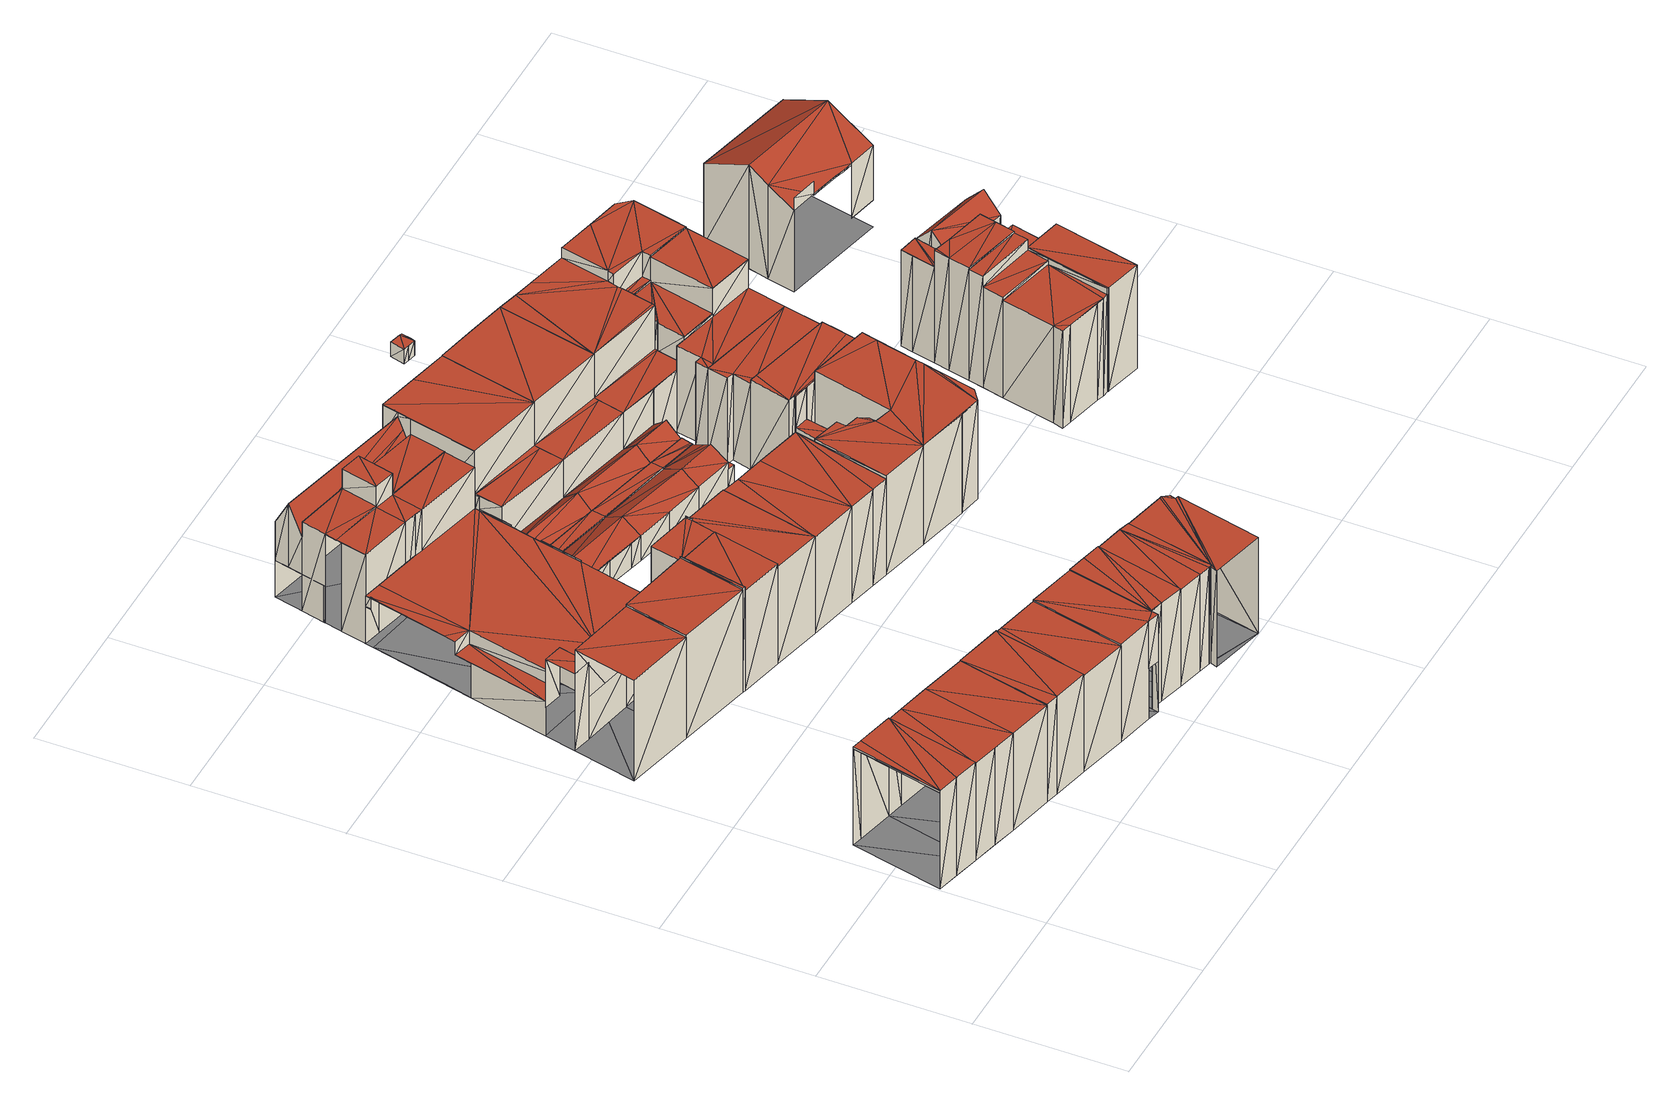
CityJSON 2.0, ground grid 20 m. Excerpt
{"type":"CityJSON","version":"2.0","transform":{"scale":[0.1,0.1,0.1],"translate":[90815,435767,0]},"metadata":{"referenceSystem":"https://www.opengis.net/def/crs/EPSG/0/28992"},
"CityObjects":{
"building1":{"type":"Building","attributes":{"TerrainHeight":0.6,"bron_tex":"UltraCAM-X 10cm juni 2008","voll_tex":"complete","bron_geo":"Lidar 15-30 punten - nov. 2008","status":"1"},"geometry":[{"type":"MultiSurface","lod":"2","boundaries":[[[0,1,2]],[[3,4,5]],[[5,0,2]],[[2,3,5]],[[6,7,8]],[[8,9,6]],[[10,11,2]],[[2,1,10]],[[12,8,1]],[[1,0,12]],[[9,12,0]],[[0,5,9]],[[13,14,5]],[[5,4,13]],[[15,6,4]],[[4,3,15]],[[7,15,3]],[[3,2,7]]],"semantics":{"surfaces":[{"type":"RoofSurface"},{"type":"GroundSurface"},{"type":"WallSurface"}],"values":[0,0,0,0,1,1,2,2,2,2,2,2,2,2,2,2,2,2]}}]},
"building2":{"type":"Building","attributes":{"TerrainHeight":0.77,"bron_tex":"UltraCAM-X 10cm juni 2008","voll_tex":"complete","bron_geo":"Lidar 15-30 punten - nov. 2008","status":"1"},"geometry":[{"type":"MultiSurface","lod":"2","boundaries":[[[16,14,13]],[[13,17,18]],[[16,13,18]],[[16,18,19]],[[20,6,9]],[[9,21,20]],[[22,9,14]],[[14,16,22]],[[21,22,16]],[[16,19,21]],[[23,20,18]],[[18,17,23]],[[6,23,17]],[[17,13,6]]],"semantics":{"surfaces":[{"type":"RoofSurface"},{"type":"GroundSurface"},{"type":"WallSurface"}],"values":[0,0,0,0,1,1,2,2,2,2,2,2,2,2]}}]},
"building3":{"type":"Building","attributes":{"TerrainHeight":0.75,"bron_tex":"UltraCAM-X 10cm juni 2008","voll_tex":"complete","bron_geo":"Lidar 15-30 punten - nov. 2008","status":"1"},"geometry":[{"type":"MultiSurface","lod":"2","boundaries":[[[19,18,24]],[[24,25,19]],[[26,20,21]],[[21,27,26]],[[27,21,19]],[[19,25,27]],[[20,26,24]],[[24,18,20]]],"semantics":{"surfaces":[{"type":"RoofSurface"},{"type":"GroundSurface"},{"type":"WallSurface"}],"values":[0,0,1,1,2,2,2,2]}}]},
"building4":{"type":"Building","attributes":{"TerrainHeight":1.2,"bron_tex":"UltraCAM-X 10cm juni 2008","voll_tex":"complete","bron_geo":"Lidar 15-30 punten - nov. 2008","status":"1"},"geometry":[{"type":"MultiSurface","lod":"2","boundaries":[[[28,29,30]],[[31,32,33]],[[33,34,31]],[[35,36,37]],[[37,38,35]],[[39,40,41]],[[41,42,43]],[[39,41,43]],[[44,45,46]],[[46,47,44]],[[30,29,37]],[[37,36,30]],[[41,40,36]],[[36,35,41]],[[48,49,35]],[[35,38,48]],[[28,30,40]],[[40,39,28]],[[49,50,42]],[[42,41,49]],[[50,48,33]],[[33,32,50]],[[46,45,31]],[[31,34,46]]],"semantics":{"surfaces":[{"type":"RoofSurface"},{"type":"GroundSurface"},{"type":"WallSurface"}],"values":[0,0,0,0,0,0,0,0,1,1,2,2,2,2,2,2,2,2,2,2,2,2,2,2]}}]},
"building5":{"type":"Building","attributes":{"TerrainHeight":0.63,"bron_tex":"UltraCAM-X 10cm juni 2008","voll_tex":"complete","bron_geo":"Lidar 15-30 punten - nov. 2008","status":"1"},"geometry":[{"type":"MultiSurface","lod":"2","boundaries":[[[51,52,53]],[[53,54,55]],[[55,51,53]],[[56,26,27]],[[27,57,56]],[[25,24,52]],[[52,51,25]],[[57,27,51]],[[51,55,57]],[[58,59,55]],[[55,54,58]],[[60,56,54]],[[54,53,60]],[[26,60,53]],[[53,52,26]]],"semantics":{"surfaces":[{"type":"RoofSurface"},{"type":"GroundSurface"},{"type":"WallSurface"}],"values":[0,0,0,1,1,2,2,2,2,2,2,2,2,2,2]}}]},
"building6":{"type":"Building","attributes":{"TerrainHeight":0.86,"bron_tex":"UltraCAM-X 10cm juni 2008","voll_tex":"complete","bron_geo":"Lidar 15-30 punten - nov. 2008","status":"1"},"geometry":[{"type":"MultiSurface","lod":"2","boundaries":[[[61,59,58]],[[61,58,62]],[[61,62,63]],[[64,56,57]],[[57,65,64]],[[66,57,59]],[[59,61,66]],[[65,66,61]],[[61,63,65]],[[56,64,62]],[[62,58,56]]],"semantics":{"surfaces":[{"type":"RoofSurface"},{"type":"GroundSurface"},{"type":"WallSurface"}],"values":[0,0,0,1,1,2,2,2,2,2,2]}}]},
"building7":{"type":"Building","attributes":{"TerrainHeight":0.9,"bron_tex":"UltraCAM-X 10cm juni 2008","voll_tex":"complete","bron_geo":"Lidar 15-30 punten - nov. 2008","status":"1"},"geometry":[{"type":"MultiSurface","lod":"2","boundaries":[[[67,68,69]],[[69,70,67]],[[71,72,73]],[[73,74,71]],[[45,44,75]],[[75,76,45]],[[43,42,72]],[[72,71,43]],[[50,77,73]],[[73,72,50]],[[32,31,70]],[[70,69,32]],[[77,50,69]],[[69,68,77]],[[45,76,67]],[[67,70,45]]],"semantics":{"surfaces":[{"type":"RoofSurface"},{"type":"GroundSurface"},{"type":"WallSurface"}],"values":[0,0,0,0,1,1,2,2,2,2,2,2,2,2,2,2]}}]},
"building8":{"type":"Building","attributes":{"TerrainHeight":0.71,"bron_tex":"UltraCAM-X 10cm juni 2008","voll_tex":"complete","bron_geo":"Lidar 15-30 punten - nov. 2008","status":"1"},"geometry":[{"type":"MultiSurface","lod":"2","boundaries":[[[78,79,80]],[[80,81,82]],[[82,83,84]],[[84,78,80]],[[80,82,84]],[[85,64,65]],[[65,86,87]],[[87,88,89]],[[89,85,65]],[[65,87,89]],[[63,62,81]],[[81,80,63]],[[86,65,80]],[[80,79,86]],[[89,88,84]],[[84,83,89]],[[90,91,83]],[[83,82,90]],[[64,85,82]],[[82,81,64]]],"semantics":{"surfaces":[{"type":"RoofSurface"},{"type":"GroundSurface"},{"type":"WallSurface"}],"values":[0,0,0,0,0,1,1,1,1,1,2,2,2,2,2,2,2,2,2,2]}}]},
"building9":{"type":"Building","attributes":{"TerrainHeight":0.68,"bron_tex":"UltraCAM-X 10cm juni 2008","voll_tex":"complete","bron_geo":"Lidar 15-30 punten - nov. 2008","status":"1"},"geometry":[{"type":"MultiSurface","lod":"2","boundaries":[[[92,93,94]],[[94,95,92]],[[96,97,98]],[[98,99,96]],[[100,101,102]],[[102,103,104]],[[104,100,102]],[[105,106,107]],[[108,76,75]],[[75,109,108]],[[74,73,106]],[[106,105,74]],[[77,110,107]],[[107,106,77]],[[68,67,95]],[[95,94,68]],[[110,77,94]],[[94,93,110]],[[98,97,93]],[[93,92,98]],[[76,111,92]],[[92,95,76]],[[103,102,97]],[[97,96,103]],[[112,113,96]],[[96,99,112]],[[111,108,99]],[[99,98,111]],[[105,107,102]],[[102,101,105]],[[109,75,101]],[[101,100,109]],[[113,114,104]],[[104,103,113]]],"semantics":{"surfaces":[{"type":"RoofSurface"},{"type":"GroundSurface"},{"type":"WallSurface"}],"values":[0,0,0,0,0,0,0,0,1,1,2,2,2,2,2,2,2,2,2,2,2,2,2,2,2,2,2,2,2,2,2,2,2,2]}}]},
"building10":{"type":"Building","attributes":{"TerrainHeight":0.31,"bron_tex":"UltraCAM-X 10cm juni 2008","voll_tex":"complete","bron_geo":"Lidar 15-30 punten - nov. 2008","status":"1"},"geometry":[{"type":"MultiSurface","lod":"2","boundaries":[[[115,116,117]],[[117,118,119]],[[119,115,117]],[[120,121,122]],[[122,123,124]],[[124,125,126]],[[126,127,128]],[[128,129,130]],[[130,131,120]],[[122,124,126]],[[128,130,120]],[[120,122,126]],[[126,128,120]],[[132,133,134]],[[134,135,122]],[[122,123,136]],[[136,132,134]],[[134,122,136]],[[137,138,139]],[[140,141,142]],[[143,144,145]],[[145,146,143]],[[147,148,149]],[[149,150,151]],[[151,147,149]],[[150,152,153]],[[153,154,155]],[[155,150,153]],[[156,155,154]],[[154,157,156]],[[158,156,157]],[[157,159,158]],[[160,161,162]],[[162,163,160]],[[164,165,166]],[[166,167,168]],[[168,169,170]],[[170,164,166]],[[166,168,170]],[[171,172,165]],[[165,164,171]],[[173,174,175]],[[176,177,178]],[[178,179,75]],[[44,47,180]],[[180,181,182]],[[182,176,178]],[[178,75,44]],[[44,180,182]],[[182,178,44]],[[147,151,145]],[[145,144,147]],[[168,167,144]],[[144,143,168]],[[162,161,143]],[[143,146,162]],[[155,156,146]],[[146,145,155]],[[125,126,183]],[[183,184,125]],[[124,125,184]],[[184,185,124]],[[186,187,174]],[[174,173,186]],[[171,164,188]],[[188,175,171]],[[164,169,173]],[[173,188,164]],[[119,118,121]],[[121,122,119]],[[189,190,123]],[[123,191,189]],[[192,193,127]],[[127,128,192]],[[194,195,128]],[[128,129,194]],[[75,179,130]],[[130,131,75]],[[71,74,131]],[[131,120,71]],[[39,43,120]],[[120,121,39]],[[137,139,132]],[[132,136,137]],[[190,196,136]],[[136,123,190]],[[115,119,122]],[[122,135,115]],[[197,198,150]],[[150,149,197]],[[199,200,149]],[[149,148,199]],[[167,166,148]],[[148,147,167]],[[151,201,155]],[[202,196,153]],[[153,152,202]],[[196,203,154]],[[154,153,196]],[[203,189,204]],[[204,154,203]],[[191,205,157]],[[157,204,191]],[[187,206,158]],[[158,159,187]],[[205,124,159]],[[159,157,205]],[[169,168,161]],[[161,160,169]],[[206,186,160]],[[160,163,206]],[[156,158,163]],[[163,162,156]],[[207,208,139]],[[139,138,207]],[[196,209,138]],[[138,137,196]],[[210,199,142]],[[142,141,210]],[[133,132,211]],[[211,212,133]],[[213,192,214]],[[214,215,213]],[[180,47,117]],[[117,116,180]],[[29,28,118]],[[118,117,29]],[[216,142,166]],[[166,165,216]],[[140,216,165]],[[165,172,140]],[[177,176,172]],[[172,171,177]]],"semantics":{"surfaces":[{"type":"RoofSurface"},{"type":"GroundSurface"},{"type":"WallSurface"}],"values":[0,0,0,0,0,0,0,0,0,0,0,0,0,0,0,0,0,0,0,0,0,0,0,0,0,0,0,0,0,0,0,0,0,0,0,0,0,0,0,0,0,0,1,1,1,1,1,1,1,1,2,2,2,2,2,2,2,2,2,2,2,2,2,2,2,2,2,2,2,2,2,2,2,2,2,2,2,2,2,2,2,2,2,2,2,2,2,2,2,2,2,2,2,2,2,2,2,2,2,2,2,2,2,2,2,2,2,2,2,2,2,2,2,2,2,2,2,2,2,2,2,2,2,2,2,2,2,2,2,2,2,2,2]}}]},
"building11":{"type":"Building","attributes":{"TerrainHeight":0.57,"bron_tex":"UltraCAM-X 10cm juni 2008","voll_tex":"complete","bron_geo":"Lidar 15-30 punten - nov. 2008","status":"1"},"geometry":[{"type":"MultiSurface","lod":"2","boundaries":[[[217,218,219]],[[219,220,221]],[[221,222,223]],[[223,217,219]],[[219,221,223]],[[88,87,86]],[[86,224,225]],[[226,88,86]],[[86,225,226]],[[79,78,219]],[[219,218,79]],[[227,86,218]],[[218,217,227]],[[224,227,217]],[[217,223,224]],[[228,229,223]],[[223,222,228]],[[226,225,222]],[[222,221,226]],[[88,226,221]],[[221,220,88]],[[78,84,220]],[[220,219,78]]],"semantics":{"surfaces":[{"type":"RoofSurface"},{"type":"GroundSurface"},{"type":"WallSurface"}],"values":[0,0,0,0,0,1,1,1,1,2,2,2,2,2,2,2,2,2,2,2,2,2,2]}}]},
"building12":{"type":"Building","attributes":{"TerrainHeight":0.52,"bron_tex":"UltraCAM-X 10cm juni 2008","voll_tex":"complete","bron_geo":"Lidar 15-30 punten - nov. 2008","status":"1"},"geometry":[{"type":"MultiSurface","lod":"2","boundaries":[[[230,231,232]],[[232,233,234]],[[234,235,230]],[[230,232,234]],[[236,108,109]],[[109,237,236]],[[114,112,233]],[[233,238,114]],[[239,109,231]],[[231,230,239]],[[237,239,230]],[[230,235,237]],[[240,241,235]],[[235,234,240]],[[108,236,234]],[[234,233,108]],[[100,242,243]],[[243,244,100]],[[242,104,245]],[[245,243,242]],[[238,231,244]],[[244,245,238]]],"semantics":{"surfaces":[{"type":"RoofSurface"},{"type":"GroundSurface"},{"type":"WallSurface"}],"values":[0,0,0,0,1,1,2,2,2,2,2,2,2,2,2,2,2,2,2,2,2,2]}}]},
"building13":{"type":"Building","attributes":{"TerrainHeight":0.76,"bron_tex":"UltraCAM-X 10cm juni 2008","voll_tex":"complete","bron_geo":"Lidar 15-30 punten - nov. 2008","status":"1"},"geometry":[{"type":"MultiSurface","lod":"2","boundaries":[[[246,229,228]],[[247,248,249]],[[246,228,250]],[[247,249,251]],[[246,250,247]],[[246,247,251]],[[246,251,252]],[[253,225,224]],[[224,254,255]],[[255,256,257]],[[257,253,224]],[[224,255,257]],[[258,224,229]],[[229,246,258]],[[254,258,246]],[[246,252,254]],[[259,260,252]],[[252,251,259]],[[261,259,251]],[[251,249,261]],[[257,256,249]],[[249,248,257]],[[262,257,248]],[[248,247,262]],[[253,262,247]],[[247,250,253]],[[225,253,250]],[[250,228,225]]],"semantics":{"surfaces":[{"type":"RoofSurface"},{"type":"GroundSurface"},{"type":"WallSurface"}],"values":[0,0,0,0,0,0,0,1,1,1,1,1,2,2,2,2,2,2,2,2,2,2,2,2,2,2,2,2]}}]},
"building14":{"type":"Building","attributes":{"TerrainHeight":0.61,"bron_tex":"UltraCAM-X 10cm juni 2008","voll_tex":"complete","bron_geo":"Lidar 15-30 punten - nov. 2008","status":"1"},"geometry":[{"type":"MultiSurface","lod":"2","boundaries":[[[263,241,240]],[[263,240,264]],[[263,264,265]],[[266,236,237]],[[237,267,266]],[[268,237,241]],[[241,263,268]],[[267,268,263]],[[263,265,267]],[[236,266,264]],[[264,240,236]]],"semantics":{"surfaces":[{"type":"RoofSurface"},{"type":"GroundSurface"},{"type":"WallSurface"}],"values":[0,0,0,1,1,2,2,2,2,2,2]}}]},
"building15":{"type":"Building","attributes":{"TerrainHeight":0.9,"bron_tex":"UltraCAM-X 10cm juni 2008","voll_tex":"complete","bron_geo":"Lidar 15-30 punten - nov. 2008","status":"1"},"geometry":[{"type":"MultiSurface","lod":"2","boundaries":[[[269,260,259]],[[259,261,270]],[[270,271,272]],[[273,274,275]],[[275,269,259]],[[259,270,272]],[[273,275,259]],[[259,272,273]],[[255,254,276]],[[276,277,278]],[[279,280,281]],[[281,282,256]],[[255,276,278]],[[281,256,255]],[[255,278,279]],[[279,281,255]],[[256,282,270]],[[270,261,256]],[[276,254,260]],[[260,269,276]],[[277,276,269]],[[269,275,277]],[[278,277,275]],[[275,274,278]],[[279,278,274]],[[274,273,279]],[[280,279,273]],[[273,272,280]],[[281,280,272]],[[272,271,281]]],"semantics":{"surfaces":[{"type":"RoofSurface"},{"type":"GroundSurface"},{"type":"WallSurface"}],"values":[0,0,0,0,0,0,0,0,1,1,1,1,1,1,1,1,2,2,2,2,2,2,2,2,2,2,2,2,2,2]}}]},
"building16":{"type":"Building","attributes":{"TerrainHeight":0.16,"bron_tex":"UltraCAM-X 10cm juni 2008","voll_tex":"complete","bron_geo":"Lidar 15-30 punten - nov. 2008","status":"1"},"geometry":[{"type":"MultiSurface","lod":"2","boundaries":[[[283,284,285]],[[286,287,288]],[[289,290,291]],[[291,292,289]],[[292,291,293]],[[294,295,296]],[[296,292,293]],[[293,294,296]],[[297,298,299]],[[299,300,301]],[[301,297,299]],[[302,303,298]],[[298,297,302]],[[304,305,306]],[[306,307,308]],[[308,304,306]],[[309,310,311]],[[312,313,314]],[[314,315,309]],[[309,311,312]],[[312,314,309]],[[316,317,318]],[[318,319,320]],[[320,316,318]],[[179,178,177]],[[321,322,323]],[[324,325,326]],[[326,179,177]],[[177,321,323]],[[323,324,326]],[[326,177,323]],[[283,285,314]],[[314,313,283]],[[184,183,313]],[[313,312,184]],[[185,184,312]],[[312,311,185]],[[303,302,315]],[[315,314,303]],[[327,174,317]],[[317,328,327]],[[175,188,329]],[[329,316,175]],[[188,327,328]],[[328,329,188]],[[321,177,316]],[[316,320,321]],[[322,321,320]],[[320,319,322]],[[311,310,318]],[[318,317,311]],[[126,127,284]],[[284,283,126]],[[284,285,330]],[[330,193,284]],[[129,130,287]],[[287,286,129]],[[306,305,286]],[[286,288,306]],[[331,288,290]],[[290,291,331]],[[293,291,331]],[[331,287,293]],[[332,325,296]],[[296,295,332]],[[326,332,295]],[[295,294,326]],[[179,326,294]],[[294,293,179]],[[215,214,300]],[[300,299,215]],[[333,213,299]],[[299,298,333]],[[330,333,298]],[[298,303,330]],[[195,194,305]],[[305,304,195]],[[301,300,304]],[[304,308,301]],[[290,289,307]],[[307,306,290]]],"semantics":{"surfaces":[{"type":"RoofSurface"},{"type":"GroundSurface"},{"type":"WallSurface"}],"values":[0,0,0,0,0,0,0,0,0,0,0,0,0,0,0,0,0,0,0,0,0,0,0,0,1,1,1,1,1,1,1,2,2,2,2,2,2,2,2,2,2,2,2,2,2,2,2,2,2,2,2,2,2,2,2,2,2,2,2,2,2,2,2,2,2,2,2,2,2,2,2,2,2,2,2,2,2,2,2,2,2]}}]},
"building17":{"type":"Building","attributes":{"TerrainHeight":0.65,"bron_tex":"UltraCAM-X 10cm juni 2008","voll_tex":"complete","bron_geo":"Lidar 15-30 punten - nov. 2008","status":"1"},"geometry":[{"type":"MultiSurface","lod":"2","boundaries":[[[264,265,334]],[[334,335,336]],[[337,264,334]],[[334,336,337]],[[338,267,266]],[[266,339,340]],[[340,338,266]],[[338,267,265]],[[265,334,338]],[[340,338,334]],[[334,335,340]],[[341,339,336]],[[336,337,341]],[[266,341,337]],[[337,264,266]]],"semantics":{"surfaces":[{"type":"RoofSurface"},{"type":"GroundSurface"},{"type":"WallSurface"}],"values":[0,0,0,0,1,1,1,2,2,2,2,2,2,2,2]}}]},
"building18":{"type":"Building","attributes":{"TerrainHeight":0.13,"bron_tex":"UltraCAM-X 10cm juni 2008","voll_tex":"complete","bron_geo":"Lidar 15-30 punten - nov. 2008","status":"1"},"geometry":[{"type":"MultiSurface","lod":"2","boundaries":[[[342,343,289]],[[289,292,342]],[[344,342,292]],[[292,296,345]],[[345,344,292]],[[346,347,297]],[[297,301,346]],[[347,348,349]],[[349,297,347]],[[350,351,308]],[[308,307,350]],[[352,353,310]],[[310,309,315]],[[315,354,352]],[[352,310,315]],[[355,356,357]],[[357,358,359]],[[360,355,357]],[[357,359,360]],[[323,322,361]],[[361,362,363]],[[364,365,366]],[[366,325,324]],[[324,323,361]],[[361,363,364]],[[364,366,324]],[[324,361,364]],[[349,348,354]],[[354,315,349]],[[319,318,360]],[[360,359,319]],[[361,322,359]],[[359,358,361]],[[362,361,358]],[[358,357,362]],[[310,353,355]],[[355,360,310]],[[366,365,344]],[[344,345,366]],[[325,366,345]],[[345,296,325]],[[297,349,302]],[[346,301,308]],[[308,351,346]],[[289,343,350]],[[350,307,289]]],"semantics":{"surfaces":[{"type":"RoofSurface"},{"type":"GroundSurface"},{"type":"WallSurface"}],"values":[0,0,0,0,0,0,0,0,0,0,0,0,0,0,0,0,0,0,0,1,1,1,1,1,1,1,1,2,2,2,2,2,2,2,2,2,2,2,2,2,2,2,2,2,2,2]}}]},
"building19":{"type":"Building","attributes":{"TerrainHeight":0.22,"bron_tex":"UltraCAM-X 10cm juni 2008","voll_tex":"complete","bron_geo":"Lidar 15-30 punten - nov. 2008","status":"1"},"geometry":[{"type":"MultiSurface","lod":"2","boundaries":[[[367,368,369]],[[370,371,372]],[[372,373,374]],[[374,375,376]],[[377,378,379]],[[380,381,382]],[[383,384,385]],[[386,370,372]],[[372,374,376]],[[377,379,380]],[[380,382,387]],[[383,385,367]],[[386,372,376]],[[377,380,387]],[[383,367,369]],[[386,376,377]],[[386,377,387]],[[386,387,383]],[[386,383,369]],[[386,369,388]],[[389,390,391]],[[391,392,393]],[[393,394,395]],[[395,339,340]],[[340,396,397]],[[397,398,399]],[[400,401,402]],[[402,403,404]],[[404,389,391]],[[391,393,395]],[[395,340,397]],[[397,399,405]],[[400,402,404]],[[404,391,395]],[[395,397,405]],[[400,404,395]],[[395,405,400]],[[335,336,388]],[[388,369,335]],[[396,340,369]],[[369,368,396]],[[397,396,368]],[[368,367,397]],[[398,397,367]],[[367,385,398]],[[399,398,385]],[[385,384,399]],[[405,399,384]],[[384,383,405]],[[400,405,383]],[[383,387,400]],[[401,400,387]],[[387,382,401]],[[406,407,382]],[[382,381,406]],[[403,402,381]],[[381,380,403]],[[408,403,380]],[[380,379,408]],[[409,408,379]],[[379,378,409]],[[389,409,378]],[[378,377,389]],[[390,389,377]],[[377,376,390]],[[410,390,376]],[[376,375,410]],[[391,410,375]],[[375,374,391]],[[392,391,374]],[[374,373,392]],[[393,392,373]],[[373,372,393]],[[394,393,372]],[[372,371,394]],[[411,394,371]],[[371,370,411]],[[395,411,370]],[[370,386,395]],[[339,395,386]],[[386,388,339]]],"semantics":{"surfaces":[{"type":"RoofSurface"},{"type":"GroundSurface"},{"type":"WallSurface"}],"values":[0,0,0,0,0,0,0,0,0,0,0,0,0,0,0,0,0,0,0,0,1,1,1,1,1,1,1,1,1,1,1,1,1,1,1,1,1,2,2,2,2,2,2,2,2,2,2,2,2,2,2,2,2,2,2,2,2,2,2,2,2,2,2,2,2,2,2,2,2,2,2,2,2,2,2,2,2,2,2,2,2]}}]},
"building20":{"type":"Building","attributes":{"TerrainHeight":0.48,"bron_tex":"UltraCAM-X 10cm juni 2008","voll_tex":"complete","bron_geo":"Lidar 15-30 punten - nov. 2008","status":"1"},"geometry":[{"type":"MultiSurface","lod":"2","boundaries":[[[412,413,414]],[[414,415,412]],[[416,417,418]],[[418,419,416]],[[419,418,414]],[[414,413,419]],[[420,421,413]],[[413,412,420]],[[417,416,412]],[[412,415,417]],[[418,417,415]],[[415,414,418]]],"semantics":{"surfaces":[{"type":"RoofSurface"},{"type":"GroundSurface"},{"type":"WallSurface"}],"values":[0,0,1,1,2,2,2,2,2,2,2,2]}}]},
"building21":{"type":"Building","attributes":{"TerrainHeight":0.5,"bron_tex":"UltraCAM-X 10cm juni 2008","voll_tex":"complete","bron_geo":"Lidar 15-30 punten - nov. 2008","status":"1"},"geometry":[{"type":"MultiSurface","lod":"2","boundaries":[[[422,421,420]],[[420,423,424]],[[424,425,422]],[[422,420,424]],[[416,419,426]],[[426,427,416]],[[428,427,424]],[[424,423,428]],[[416,428,423]],[[423,420,416]],[[421,422,429]],[[429,430,421]],[[422,425,431]],[[431,432,422]]],"semantics":{"surfaces":[{"type":"RoofSurface"},{"type":"GroundSurface"},{"type":"WallSurface"}],"values":[0,0,0,0,1,1,2,2,2,2,2,2,2,2]}}]},
"building22":{"type":"Building","attributes":{"TerrainHeight":0.57,"bron_tex":"UltraCAM-X 10cm juni 2008","voll_tex":"complete","bron_geo":"Lidar 15-30 punten - nov. 2008","status":"1"},"geometry":[{"type":"MultiSurface","lod":"2","boundaries":[[[433,434,425]],[[433,425,424]],[[427,426,435]],[[435,436,427]],[[436,435,434]],[[434,433,436]],[[427,436,433]],[[433,424,427]]],"semantics":{"surfaces":[{"type":"RoofSurface"},{"type":"GroundSurface"},{"type":"WallSurface"}],"values":[0,0,1,1,2,2,2,2]}}]},
"building23":{"type":"Building","attributes":{"TerrainHeight":0.12,"bron_tex":"UltraCAM-X 10cm juni 2008","voll_tex":"complete","bron_geo":"Lidar 15-30 punten - nov. 2008","status":"1"},"geometry":[{"type":"MultiSurface","lod":"2","boundaries":[[[437,438,439]],[[439,342,440]],[[440,437,439]],[[441,440,342]],[[342,442,441]],[[443,444,445]],[[445,346,443]],[[446,447,348]],[[348,445,446]],[[448,449,351]],[[351,350,450]],[[450,448,351]],[[451,452,453]],[[454,455,353]],[[353,352,354]],[[354,456,457]],[[457,458,459]],[[459,460,454]],[[454,353,354]],[[354,457,459]],[[459,454,354]],[[461,462,463]],[[464,465,355]],[[466,461,463]],[[467,464,355]],[[466,463,468]],[[468,467,355]],[[466,468,355]],[[466,355,356]],[[466,356,357]],[[469,470,471]],[[472,362,363]],[[363,364,365]],[[365,418,419]],[[426,435,473]],[[473,474,475]],[[475,476,477]],[[478,469,471]],[[471,472,363]],[[363,365,419]],[[419,426,473]],[[473,475,477]],[[478,471,363]],[[363,419,473]],[[473,477,479]],[[479,478,363]],[[363,473,479]],[[455,454,453]],[[453,452,455]],[[480,481,482]],[[482,451,480]],[[483,480,451]],[[451,453,483]],[[462,463,484]],[[484,485,462]],[[486,487,485]],[[485,484,486]],[[488,489,454]],[[454,460,488]],[[490,488,460]],[[460,459,490]],[[474,475,458]],[[458,457,474]],[[473,474,457]],[[457,456,473]],[[348,447,456]],[[456,354,348]],[[491,362,357]],[[357,466,491]],[[472,491,466]],[[466,461,472]],[[462,461,472]],[[472,471,462]],[[492,493,463]],[[463,468,492]],[[482,494,468]],[[468,467,482]],[[451,482,467]],[[467,464,451]],[[452,451,464]],[[464,465,452]],[[353,455,465]],[[465,355,353]],[[342,439,343]],[[430,429,438]],[[438,437,430]],[[495,419,437]],[[437,440,495]],[[342,344,442]],[[418,495,440]],[[440,441,418]],[[365,418,441]],[[441,442,365]],[[346,445,347]],[[446,445,444]],[[435,496,444]],[[444,443,435]],[[348,347,445]],[[496,473,447]],[[447,446,496]],[[443,346,351]],[[351,449,443]],[[425,434,449]],[[449,448,425]],[[432,431,448]],[[448,450,432]],[[439,438,450]],[[450,350,439]]],"semantics":{"surfaces":[{"type":"RoofSurface"},{"type":"GroundSurface"},{"type":"WallSurface"}],"values":[0,0,0,0,0,0,0,0,0,0,0,0,0,0,0,0,0,0,0,0,0,0,0,0,0,0,0,0,0,0,1,1,1,1,1,1,1,1,1,1,1,1,1,1,1,1,1,2,2,2,2,2,2,2,2,2,2,2,2,2,2,2,2,2,2,2,2,2,2,2,2,2,2,2,2,2,2,2,2,2,2,2,2,2,2,2,2,2,2,2,2,2,2,2,2,2,2,2,2,2,2,2,2,2,2,2,2,2]}}]},
"building24":{"type":"Building","attributes":{"TerrainHeight":0.46,"bron_tex":"UltraCAM-X 10cm juni 2008","voll_tex":"complete","bron_geo":"Lidar 15-30 punten - nov. 2008","status":"1"},"geometry":[{"type":"MultiSurface","lod":"2","boundaries":[[[497,498,499]],[[499,500,497]],[[501,502,503]],[[504,505,506]],[[507,508,509]],[[510,511,512]],[[512,501,503]],[[504,506,513]],[[513,507,509]],[[510,512,503]],[[504,513,509]],[[509,510,503]],[[503,504,509]],[[514,515,516]],[[516,517,518]],[[519,402,401]],[[520,521,522]],[[523,514,516]],[[516,518,519]],[[519,401,524]],[[520,522,523]],[[523,516,519]],[[519,524,520]],[[520,523,519]],[[525,522,500]],[[500,499,525]],[[521,520,498]],[[498,497,521]],[[522,521,497]],[[497,500,522]],[[515,514,503]],[[503,502,515]],[[526,527,502]],[[502,501,526]],[[528,526,501]],[[501,512,528]],[[518,517,512]],[[512,511,518]],[[519,518,511]],[[511,510,519]],[[529,519,510]],[[510,509,529]],[[402,529,509]],[[509,508,402]],[[524,401,507]],[[507,513,524]],[[520,524,513]],[[513,506,520]],[[499,498,506]],[[506,505,499]],[[523,525,505]],[[505,504,523]],[[514,523,504]],[[504,503,514]],[[508,507,407]],[[407,406,508]]],"semantics":{"surfaces":[{"type":"RoofSurface"},{"type":"GroundSurface"},{"type":"WallSurface"}],"values":[0,0,0,0,0,0,0,0,0,0,0,0,0,1,1,1,1,1,1,1,1,1,1,1,2,2,2,2,2,2,2,2,2,2,2,2,2,2,2,2,2,2,2,2,2,2,2,2,2,2,2,2,2,2,2,2]}}]},
"building25":{"type":"Building","attributes":{"TerrainHeight":0.43,"bron_tex":"UltraCAM-X 10cm juni 2008","voll_tex":"complete","bron_geo":"Lidar 15-30 punten - nov. 2008","status":"1"},"geometry":[{"type":"MultiSurface","lod":"2","boundaries":[[[530,531,532]],[[532,527,526]],[[526,528,533]],[[533,534,530]],[[532,526,533]],[[533,530,532]],[[535,536,537]],[[537,538,517]],[[517,516,515]],[[539,535,537]],[[517,515,539]],[[539,537,517]],[[536,535,531]],[[531,530,536]],[[517,538,533]],[[533,528,517]],[[539,515,527]],[[527,532,539]],[[535,539,532]],[[532,531,535]]],"semantics":{"surfaces":[{"type":"RoofSurface"},{"type":"GroundSurface"},{"type":"WallSurface"}],"values":[0,0,0,0,0,0,1,1,1,1,1,1,2,2,2,2,2,2,2,2]}}]},
"building26":{"type":"Building","attributes":{"TerrainHeight":0.45,"bron_tex":"UltraCAM-X 10cm juni 2008","voll_tex":"complete","bron_geo":"Lidar 15-30 punten - nov. 2008","status":"1"},"geometry":[{"type":"MultiSurface","lod":"2","boundaries":[[[540,541,530]],[[534,533,542]],[[543,544,545]],[[540,530,534]],[[534,542,543]],[[543,545,540]],[[540,534,543]],[[546,475,476]],[[547,548,538]],[[537,536,549]],[[546,476,547]],[[547,538,537]],[[537,549,546]],[[546,547,537]],[[544,543,550]],[[550,551,544]],[[543,542,552]],[[552,553,543]],[[549,536,530]],[[530,541,549]],[[546,549,541]],[[541,540,546]],[[475,546,540]],[[540,545,475]],[[459,458,545]],[[545,544,459]],[[538,548,542]],[[542,533,538]]],"semantics":{"surfaces":[{"type":"RoofSurface"},{"type":"GroundSurface"},{"type":"WallSurface"}],"values":[0,0,0,0,0,0,0,1,1,1,1,1,1,1,2,2,2,2,2,2,2,2,2,2,2,2,2,2]}}]},
"building27":{"type":"Building","attributes":{"TerrainHeight":0.35,"bron_tex":"UltraCAM-X 10cm juni 2008","voll_tex":"complete","bron_geo":"Lidar 15-30 punten - nov. 2008","status":"1"},"geometry":[{"type":"MultiSurface","lod":"2","boundaries":[[[554,481,480]],[[554,480,483]],[[554,483,555]],[[554,555,556]],[[554,556,557]],[[558,559,560]],[[560,561,558]],[[479,478,562]],[[562,548,547]],[[547,476,477]],[[477,479,562]],[[562,547,477]],[[488,490,556]],[[556,555,488]],[[489,488,555]],[[555,483,489]],[[551,550,557]],[[557,556,551]],[[554,557,560]],[[560,559,554]],[[548,562,558]],[[558,561,548]],[[553,552,561]],[[561,560,553]]],"semantics":{"surfaces":[{"type":"RoofSurface"},{"type":"GroundSurface"},{"type":"WallSurface"}],"values":[0,0,0,0,0,0,0,1,1,1,1,1,2,2,2,2,2,2,2,2,2,2,2,2]}}]},
"building28":{"type":"Building","attributes":{"TerrainHeight":0.39,"bron_tex":"UltraCAM-X 10cm juni 2008","voll_tex":"complete","bron_geo":"Lidar 15-30 punten - nov. 2008","status":"1"},"geometry":[{"type":"MultiSurface","lod":"2","boundaries":[[[563,564,565]],[[565,566,567]],[[568,569,563]],[[563,565,567]],[[567,568,563]],[[570,571,572]],[[572,573,570]],[[571,570,565]],[[565,564,571]],[[574,571,564]],[[564,563,574]],[[572,574,563]],[[563,569,572]],[[575,572,569]],[[569,568,575]],[[573,575,568]],[[568,567,573]],[[576,573,567]],[[567,566,576]],[[570,576,566]],[[566,565,570]]],"semantics":{"surfaces":[{"type":"RoofSurface"},{"type":"GroundSurface"},{"type":"WallSurface"}],"values":[0,0,0,0,0,1,1,2,2,2,2,2,2,2,2,2,2,2,2,2,2]}}]},
"building29":{"type":"Building","attributes":{"TerrainHeight":0.19,"bron_tex":"UltraCAM-X 10cm juni 2008","voll_tex":"complete","bron_geo":"Lidar 15-30 punten - nov. 2008","status":"1"},"geometry":[{"type":"MultiSurface","lod":"2","boundaries":[[[577,578,494]],[[494,482,579]],[[579,577,494]],[[486,580,581]],[[581,582,583]],[[583,584,585]],[[585,586,587]],[[587,487,486]],[[581,583,585]],[[585,587,486]],[[486,581,585]],[[493,492,588]],[[589,590,591]],[[591,592,562]],[[562,478,469]],[[470,471,589]],[[589,591,562]],[[562,469,470]],[[470,589,562]],[[481,554,579]],[[579,482,481]],[[493,588,580]],[[580,486,493]],[[589,471,487]],[[487,587,589]],[[590,589,587]],[[587,586,590]],[[591,590,586]],[[586,585,591]],[[592,591,585]],[[585,584,592]],[[562,592,584]],[[584,583,562]],[[559,558,583]],[[583,582,559]],[[577,579,582]],[[582,581,577]],[[578,577,581]],[[581,580,578]],[[494,578,588]],[[588,492,494]]],"semantics":{"surfaces":[{"type":"RoofSurface"},{"type":"GroundSurface"},{"type":"WallSurface"}],"values":[0,0,0,0,0,0,0,0,0,0,0,0,1,1,1,1,1,1,1,2,2,2,2,2,2,2,2,2,2,2,2,2,2,2,2,2,2,2,2,2,2]}}]},
"building30":{"type":"Building","attributes":{"TerrainHeight":1.55,"bron_tex":"UltraCAM-X 10cm juni 2008","voll_tex":"complete","bron_geo":"Lidar 15-30 punten - nov. 2008","status":"1"},"geometry":[{"type":"MultiSurface","lod":"2","boundaries":[[[593,594,595]],[[595,596,597]],[[597,598,599]],[[599,600,593]],[[593,595,597]],[[597,599,593]],[[601,602,603]],[[603,604,605]],[[605,606,607]],[[607,601,603]],[[603,605,607]],[[601,607,594]],[[594,593,601]],[[602,601,593]],[[593,600,602]],[[608,604,598]],[[598,597,608]],[[605,608,597]],[[597,596,605]],[[606,605,596]],[[596,595,606]],[[607,606,595]],[[595,594,607]]],"semantics":{"surfaces":[{"type":"RoofSurface"},{"type":"GroundSurface"},{"type":"WallSurface"}],"values":[0,0,0,0,0,0,1,1,1,1,1,2,2,2,2,2,2,2,2,2,2,2,2]}}]},
"building31":{"type":"Building","attributes":{"TerrainHeight":1.04,"bron_tex":"UltraCAM-X 10cm juni 2008","voll_tex":"complete","bron_geo":"Lidar 15-30 punten - nov. 2008","status":"1"},"geometry":[{"type":"MultiSurface","lod":"2","boundaries":[[[609,610,611]],[[611,612,609]],[[613,614,615]],[[615,616,613]],[[603,602,617]],[[617,618,619]],[[619,603,617]],[[617,620,609]],[[609,612,617]],[[619,618,611]],[[611,610,619]],[[615,614,610]],[[610,609,615]],[[620,602,616]],[[616,615,620]],[[600,599,613]],[[613,616,600]]],"semantics":{"surfaces":[{"type":"RoofSurface"},{"type":"GroundSurface"},{"type":"WallSurface"}],"values":[0,0,0,0,1,1,1,2,2,2,2,2,2,2,2,2,2]}}]},
"building32":{"type":"Building","attributes":{"TerrainHeight":0.68,"bron_tex":"UltraCAM-X 10cm juni 2008","voll_tex":"complete","bron_geo":"Lidar 15-30 punten - nov. 2008","status":"1"},"geometry":[{"type":"MultiSurface","lod":"2","boundaries":[[[621,622,623]],[[623,624,625]],[[625,626,627]],[[623,625,627]],[[627,621,623]],[[604,603,619]],[[619,628,629]],[[630,604,619]],[[619,629,630]],[[599,598,625]],[[625,624,599]],[[614,613,624]],[[624,623,614]],[[628,619,623]],[[623,622,628]],[[631,632,622]],[[622,621,631]],[[630,629,621]],[[621,627,630]],[[633,630,627]],[[627,626,633]],[[604,633,626]],[[626,625,604]]],"semantics":{"surfaces":[{"type":"RoofSurface"},{"type":"GroundSurface"},{"type":"WallSurface"}],"values":[0,0,0,0,0,1,1,1,1,2,2,2,2,2,2,2,2,2,2,2,2,2,2]}}]},
"building33":{"type":"Building","attributes":{"TerrainHeight":0.84,"bron_tex":"UltraCAM-X 10cm juni 2008","voll_tex":"complete","bron_geo":"Lidar 15-30 punten - nov. 2008","status":"1"},"geometry":[{"type":"MultiSurface","lod":"2","boundaries":[[[634,635,636]],[[637,638,639]],[[639,634,636]],[[637,639,636]],[[637,636,640]],[[637,640,641]],[[642,643,644]],[[645,646,647]],[[647,648,645]],[[649,650,617]],[[617,618,651]],[[651,652,649]],[[649,617,651]],[[653,617,640]],[[640,636,653]],[[650,653,636]],[[636,635,650]],[[654,655,634]],[[634,639,654]],[[644,643,639]],[[639,638,644]],[[647,646,638]],[[638,637,647]],[[618,651,637]],[[637,641,618]],[[612,611,641]],[[641,640,612]],[[652,649,645]],[[645,648,652]],[[651,652,648]],[[648,647,651]],[[646,645,642]],[[642,644,646]]],"semantics":{"surfaces":[{"type":"RoofSurface"},{"type":"GroundSurface"},{"type":"WallSurface"}],"values":[0,0,0,0,0,0,0,0,0,1,1,1,1,2,2,2,2,2,2,2,2,2,2,2,2,2,2,2,2,2,2,2,2]}}]},
"building34":{"type":"Building","attributes":{"TerrainHeight":0.75,"bron_tex":"UltraCAM-X 10cm juni 2008","voll_tex":"complete","bron_geo":"Lidar 15-30 punten - nov. 2008","status":"1"},"geometry":[{"type":"MultiSurface","lod":"2","boundaries":[[[656,657,658]],[[658,659,660]],[[660,656,658]],[[661,662,658]],[[658,659,663]],[[663,661,658]],[[664,665,666]],[[666,667,668]],[[668,669,670]],[[670,664,666]],[[666,668,670]],[[671,672,673]],[[673,674,671]],[[649,650,675]],[[675,676,677]],[[677,678,649]],[[649,675,677]],[[664,670,679]],[[679,680,664]],[[635,634,680]],[[680,679,635]],[[681,650,670]],[[670,669,681]],[[675,681,669]],[[669,668,675]],[[682,683,668]],[[668,667,682]],[[684,685,666]],[[666,665,684]],[[655,654,665]],[[665,664,655]],[[678,677,673]],[[673,672,678]],[[686,678,672]],[[672,671,686]],[[687,684,657]],[[657,658,687]],[[671,688,659]],[[659,660,671]],[[649,686,660]],[[660,656,649]],[[643,642,656]],[[656,657,643]],[[685,687,658]],[[658,662,685]],[[688,674,663]],[[663,659,688]]],"semantics":{"surfaces":[{"type":"RoofSurface"},{"type":"GroundSurface"},{"type":"WallSurface"}],"values":[0,0,0,0,0,0,0,0,0,0,0,0,0,1,1,1,1,2,2,2,2,2,2,2,2,2,2,2,2,2,2,2,2,2,2,2,2,2,2,2,2,2,2,2,2,2,2]}}]},
"building35":{"type":"Building","attributes":{"TerrainHeight":0.39,"bron_tex":"UltraCAM-X 10cm juni 2008","voll_tex":"complete","bron_geo":"Lidar 15-30 punten - nov. 2008","status":"1"},"geometry":[{"type":"MultiSurface","lod":"2","boundaries":[[[689,690,691]],[[691,692,693]],[[694,689,691]],[[694,691,693]],[[694,693,695]],[[693,696,697]],[[697,692,693]],[[698,699,700]],[[700,701,698]],[[702,698,690]],[[690,691,702]],[[692,691,702]],[[702,703,692]],[[695,704,693]],[[705,706,695]],[[695,694,705]],[[707,708,709]],[[709,689,707]],[[708,710,711]],[[711,709,708]],[[710,712,694]],[[694,711,710]],[[699,703,692]],[[692,697,699]],[[700,699,697]],[[697,696,700]],[[704,713,696]],[[696,693,704]],[[714,715,706]],[[706,705,714]],[[689,690,716]],[[716,717,689]],[[718,719,717]],[[717,716,718]]],"semantics":{"surfaces":[{"type":"RoofSurface"},{"type":"GroundSurface"},{"type":"WallSurface"}],"values":[0,0,0,0,0,0,0,1,1,2,2,2,2,2,2,2,2,2,2,2,2,2,2,2,2,2,2,2,2,2,2,2,2,2]}}]}
},
"vertices":[
[46,259,148],[32,262,148],[4,137,148],[34,130,148],[68,122,148],[97,247,148],[68,122,0],[4,137,0],[32,262,0],[97,247,0],[32,262,145],[4,137,145],[46,259,0],[68,122,146],[97,247,146],[34,130,0],
[120,242,146],[103,114,146],[135,106,146],[164,232,146],[135,106,0],[164,232,0],[120,242,0],[103,114,0],
[198,92,146],[227,217,146],[198,92,0],[227,217,0],
[83,662,43],[57,667,43],[83,661,43],[123,518,152],[144,605,152],[48,625,152],[28,540,152],[73,619,116],[83,661,116],[57,667,116],[48,625,116],[83,662,63],[83,661,63],[73,619,63],[144,605,63],[154,648,63],[154,648,0],[123,518,0],[28,540,0],[57,667,0],[48,625,0],[73,619,0],[144,605,0],
[227,217,147],[198,92,147],[216,88,147],[265,77,147],[293,202,147],[265,77,0],[293,202,0],[265,77,145],[293,202,145],[216,88,0],
[302,200,145],[332,61,145],[361,187,145],[332,61,0],[361,187,0],[302,200,0],
[225,494,155],[246,584,155],[144,605,155],[123,518,155],[154,648,66],[144,605,66],[246,584,66],[256,626,66],[256,626,0],[225,494,0],[246,584,0],
[401,55,147],[427,172,147],[361,187,147],[332,61,147],[383,50,147],[399,45,147],[401,54,147],[383,50,0],[427,172,0],[401,55,0],[401,54,0],[399,45,0],[383,50,76],[399,45,76],
[229,493,157],[247,583,157],[246,584,157],[225,494,157],[310,570,151],[247,583,151],[229,493,151],[289,480,151],[320,612,150],[256,626,150],[247,583,150],[310,570,150],[318,603,150],[256,626,69],[246,584,69],[247,583,69],[289,480,0],[320,612,0],[247,583,0],[229,493,0],[289,480,144],[310,570,144],[318,603,144],
[88,797,52],[82,774,52],[57,667,52],[83,662,52],[113,791,52],[154,648,72],[83,662,72],[113,791,72],[143,920,72],[314,879,72],[314,878,72],[313,873,72],[303,827,72],[295,795,72],[293,784,72],[280,727,72],[256,626,72],[117,919,72],[116,915,72],[92,813,72],[88,797,72],[118,926,72],[118,926,56],[121,937,56],[117,919,56],[149,1056,55],[132,985,55],[140,1017,55],[241,993,166],[212,1000,166],[200,951,166],[229,944,166],[212,1000,136],[140,1017,134],[132,984,134],[128,968,134],[200,951,136],[126,960,134],[118,926,134],[190,909,134],[200,951,134],[229,944,134],[219,902,134],[324,922,134],[314,879,134],[335,971,135],[241,993,135],[229,944,135],[324,922,135],[340,990,151],[145,1037,151],[140,1017,112],[212,1000,112],[241,993,112],[335,971,112],[338,982,135],[344,1011,111],[149,1056,114],[335,971,158],[314,879,158],[344,1011,158],[149,1056,0],[344,1011,0],[314,878,0],[280,727,0],[82,774,0],[92,813,0],[116,915,0],[313,873,92],[314,878,92],[314,879,92],[335,971,0],[314,879,0],[340,990,158],[208,905,0],[143,920,0],[208,905,72],[295,795,0],[303,827,0],[293,784,39],[295,795,39],[118,926,0],[132,984,133],[128,968,133],[140,1017,0],[132,984,0],[138,966,134],[126,960,0],[190,909,0],[208,905,134],[219,902,72],[324,922,0],[121,937,55],[117,919,55],[121,937,0],[132,985,0],[117,919,74],[116,915,74],[298,808,0],[295,795,36],[298,808,46],[145,1037,55],
[453,166,148],[427,172,148],[401,55,148],[401,54,148],[418,50,148],[451,41,148],[479,160,148],[479,160,0],[451,41,0],[418,50,0],[453,166,0],[451,41,146],[479,160,146],
[326,610,146],[320,612,146],[319,610,146],[289,480,146],[357,464,146],[387,596,146],[357,464,0],[387,596,0],[318,603,146],[326,610,0],[357,464,145],[387,596,145],[319,610,150],[319,610,152],[320,612,152],[318,603,152],
[519,151,146],[502,29,146],[503,29,146],[504,28,146],[486,33,146],[507,28,146],[533,147,146],[486,33,0],[533,147,0],[507,28,0],[504,28,0],[503,29,0],[519,151,0],[507,28,145],[533,147,145],[504,28,145],[502,29,0],
[413,589,145],[424,449,145],[454,580,145],[424,449,0],[454,580,0],[413,589,0],
[591,134,145],[501,19,145],[576,1,145],[603,116,145],[598,118,145],[600,125,145],[594,134,145],[591,134,0],[594,134,0],[600,125,0],[598,118,0],[603,116,0],[576,1,0],[501,19,0],
[313,873,74],[303,827,74],[306,841,74],[293,784,74],[280,727,74],[291,778,74],[400,753,38],[291,778,38],[285,752,53],[394,728,53],[280,727,38],[334,715,38],[372,706,38],[388,702,38],[408,792,55],[300,817,55],[298,808,47],[295,795,37],[403,771,37],[413,813,36],[306,841,34],[295,795,40],[293,784,40],[291,778,40],[400,753,40],[403,771,40],[420,846,94],[422,854,94],[314,879,94],[314,878,94],[313,873,94],[306,841,94],[413,813,94],[344,1011,159],[314,879,159],[422,854,159],[452,986,159],[399,998,159],[399,998,0],[452,986,0],[422,854,0],[420,846,0],[388,702,0],[334,715,0],[338,982,158],[338,982,159],[340,990,159],[306,841,0],[285,752,74],[372,706,0],[300,817,0],
[518,565,145],[512,538,145],[487,435,145],[463,440,145],[518,565,0],[487,435,0],[512,538,0],[463,440,0],
[501,703,53],[507,729,38],[495,678,38],[441,690,38],[510,746,37],[515,767,55],[519,786,39],[413,813,37],[507,729,40],[510,746,40],[527,821,94],[529,828,94],[519,786,94],[529,828,160],[529,830,160],[559,962,160],[507,974,160],[452,986,160],[422,854,160],[507,974,0],[559,962,0],[529,830,0],[527,821,0],[495,678,0],[441,690,0],
[549,515,149],[551,528,149],[512,538,149],[625,403,149],[626,403,149],[655,397,149],[671,409,149],[683,460,149],[683,461,149],[688,481,149],[690,493,149],[700,534,149],[700,536,149],[703,549,149],[708,570,149],[622,590,149],[571,488,149],[573,497,149],[568,510,149],[555,419,149],[597,481,149],[487,435,149],[690,493,0],[688,481,0],[683,460,0],[671,409,0],[655,397,0],[626,403,0],[555,419,0],[551,528,0],[549,515,0],[568,510,0],[573,497,0],[597,481,0],[622,590,0],[708,570,0],[703,549,0],[700,537,0],[571,488,0],[708,570,147],[622,590,147],[700,536,0],[700,534,0],[683,461,0],[625,403,0],
[567,699,29],[557,702,29],[549,666,29],[559,663,29],[567,699,0],[559,663,0],[549,666,0],[557,702,0],[567,699,28],[557,702,28],
[561,717,28],[569,712,28],[570,718,28],[561,720,28],[561,720,0],[570,718,0],[569,712,0],[561,717,35],[557,702,43],[561,720,37],[561,717,37],
[573,731,28],[565,733,28],[565,733,0],[573,731,0],
[557,702,47],[561,717,39],[507,729,39],[555,691,53],[549,666,39],[495,678,39],[565,733,37],[569,755,56],[515,767,56],[569,755,55],[572,772,41],[561,720,40],[565,733,40],[561,717,40],[639,805,137],[638,802,137],[638,799,137],[638,799,94],[638,802,94],[572,772,94],[573,772,94],[615,763,94],[628,760,94],[637,797,94],[613,949,160],[669,936,160],[654,870,160],[639,805,160],[638,802,160],[586,955,160],[649,849,160],[650,855,160],[650,855,0],[654,870,0],[669,936,0],[613,949,0],[572,772,0],[573,772,0],[615,763,0],[628,760,0],[637,797,0],[649,849,0],[639,805,0],[639,805,135],[649,849,135],[649,849,137],[638,799,135],[654,870,176],[669,936,176],[654,870,175],[669,936,175],[637,797,92],[638,799,92],[628,760,92],[586,955,0],[650,855,159],[654,870,159],[650,855,137],[555,691,0],[569,755,0],
[599,554,87],[607,593,87],[587,597,87],[577,557,87],[601,655,135],[591,657,135],[577,601,135],[587,599,135],[587,597,135],[607,593,135],[622,590,135],[708,570,135],[709,575,135],[713,593,135],[716,605,135],[721,627,135],[608,593,135],[577,601,0],[591,657,0],[601,655,0],[721,627,0],[716,605,0],[713,593,0],[607,593,0],[599,554,0],[577,557,0],[587,599,0],[608,593,0],[587,597,0],[601,655,130],[591,657,130],[721,627,130],[709,575,0],
[594,713,130],[588,686,130],[598,683,130],[733,681,130],[604,711,130],[588,686,0],[594,713,0],[604,711,0],[733,681,0],[598,683,0],
[609,729,130],[599,731,130],[745,733,130],[680,748,130],[628,760,130],[615,763,130],[609,729,0],[680,748,0],[745,733,0],[599,731,0],[680,748,134],[628,760,134],[745,733,172],[680,748,172],
[701,837,135],[637,797,135],[628,760,135],[680,748,135],[765,822,173],[701,837,173],[680,748,173],[745,733,173],[765,822,0],
[612,1116,22],[596,1120,22],[591,1100,22],[599,1098,22],[610,1096,22],[612,1101,22],[615,1115,22],[591,1100,0],[596,1120,0],[615,1115,0],[610,1096,0],[612,1116,0],[612,1101,0],[599,1098,0],
[703,849,137],[652,861,137],[701,837,137],[652,861,175],[703,849,175],[701,837,175],[765,822,175],[770,843,175],[782,897,175],[767,914,175],[721,924,175],[652,861,159],[721,924,0],[767,914,0],[782,897,0],[770,843,0],
[816,376,147],[812,363,147],[826,359,147],[875,348,147],[885,345,147],[893,344,147],[913,429,147],[832,448,147],[816,376,0],[832,448,0],[913,429,0],[893,344,0],[875,348,0],[826,359,0],[812,363,0],[885,345,0],
[839,477,168],[921,459,168],[925,478,168],[843,497,168],[913,429,152],[921,459,152],[839,477,152],[832,448,152],[843,497,0],[925,478,0],[921,459,0],[839,477,0],
[946,331,156],[973,447,156],[921,459,156],[913,429,156],[893,344,156],[894,343,156],[895,343,156],[973,447,0],[946,331,0],[895,343,0],[946,331,155],[973,447,155],[894,343,0],
[858,546,170],[855,547,170],[850,526,170],[931,505,170],[936,527,170],[880,540,170],[843,497,170],[925,478,170],[957,522,142],[880,540,142],[936,527,142],[957,522,118],[936,527,118],[931,505,118],[952,500,118],[957,522,0],[855,547,0],[931,505,0],[952,500,0],[850,526,0],[880,540,144],[858,546,144],
[957,522,143],[880,540,143],[886,565,170],[978,542,170],[973,518,143],[976,569,142],[892,589,143],[984,567,142],[858,546,145],[880,540,145],[892,589,145],[874,593,145],[866,595,145],[862,578,145],[855,547,145],[973,518,48],[1054,499,48],[1066,547,48],[984,567,48],[866,595,0],[976,569,0],[1066,547,0],[1054,499,0],[855,547,171],[858,546,171],[862,578,0],[874,593,138],[866,595,138],[880,540,0],[892,589,0],[973,518,0],[886,565,0],[978,542,48],
[937,740,123],[901,748,123],[909,785,142],[916,813,157],[1059,780,157],[1005,724,123],[1045,715,123],[1074,844,124],[931,878,124],[901,748,0],[931,878,0],[1074,844,0],[1045,715,0],[909,785,0],[916,813,0],[1059,780,156],[1005,724,41],[1045,715,41],[937,740,121],[977,731,121],[977,731,123],[991,727,121],[991,727,123],[1005,724,121],[1074,844,123],[1005,724,40],[1045,715,40],[901,748,142],[937,740,142],[901,748,140],[937,740,140]
]}
